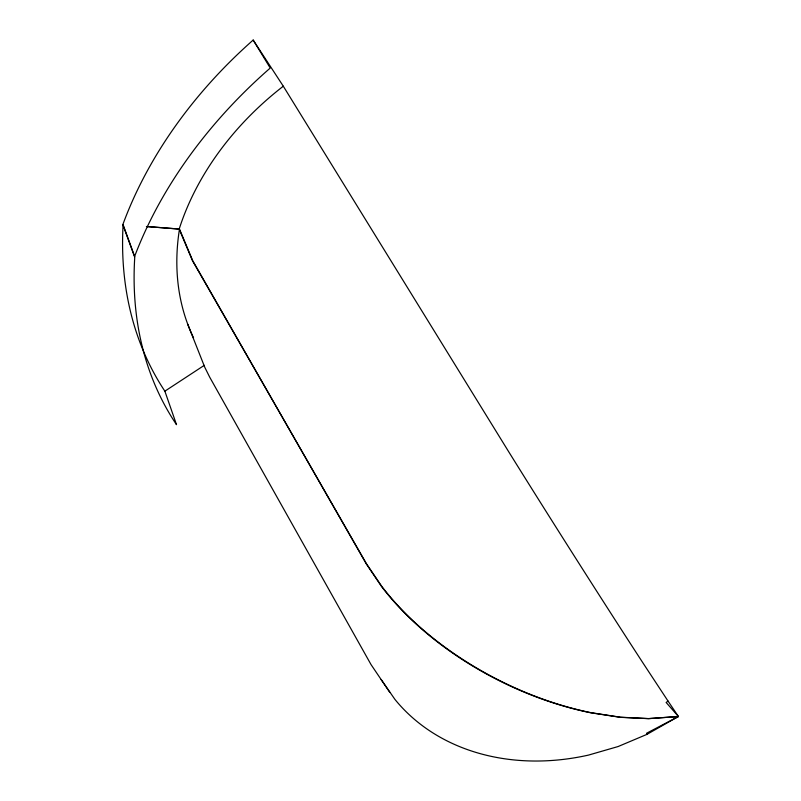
<?xml version="1.0" encoding="UTF-8"?>
<svg xmlns="http://www.w3.org/2000/svg" width="801" height="801" viewBox="0 0 801 801"><rect width="100%" height="100%" fill="white"/><g stroke="black" fill="none" stroke-linecap="round" stroke-linejoin="round"><path stroke-width="1.2" d="M253.176 40.05L270.237 68.035A407.539 291.634 -34.5 0 0 134.528 256.67L122.823 224.63A396.004 290.222 -35 0 1 253.176 40.05L283.304 86.208L508.064 450.723A227.294 3.554 57.6 0 0 643.654 664.009L668.074 701.125L666.132 702.457L678.417 716.515L646.928 734.377L618.102 746.542L588.565 755.073A221.857 181.567 -30.9 0 1 394.933 699.403L381.156 679.518M164.866 391.178A420.555 314.533 -39.8 0 1 123.104 224.731L134.778 256.811A433.401 316.996 -39 0 0 176.51 424.67L164.866 391.178L204.285 365.336M146.393 226.513L179.484 229.046L192.741 260.736L366.387 564.044L381.596 586.582A227.174 131.424 26.9 0 0 590.798 712.8L620.415 717.326L648.56 718.647L678.417 716.515L668.074 701.125M147.324 226.573L179.174 229.086A261.667 198.858 -34 0 1 283.304 86.208M389.787 692.354L371.053 664.62L209.692 377.151L204.766 367.259L187.734 324.215M179.174 229.086L192.47 260.725L366.478 563.774L381.717 586.292A227.164 130.943 27 0 0 590.918 712.66L620.505 717.225L648.62 718.587L678.417 716.515L646.557 733.265L646.928 734.377M193.552 337.832A266.773 204.525 -35.7 0 1 179.484 229.046"/></g></svg>
